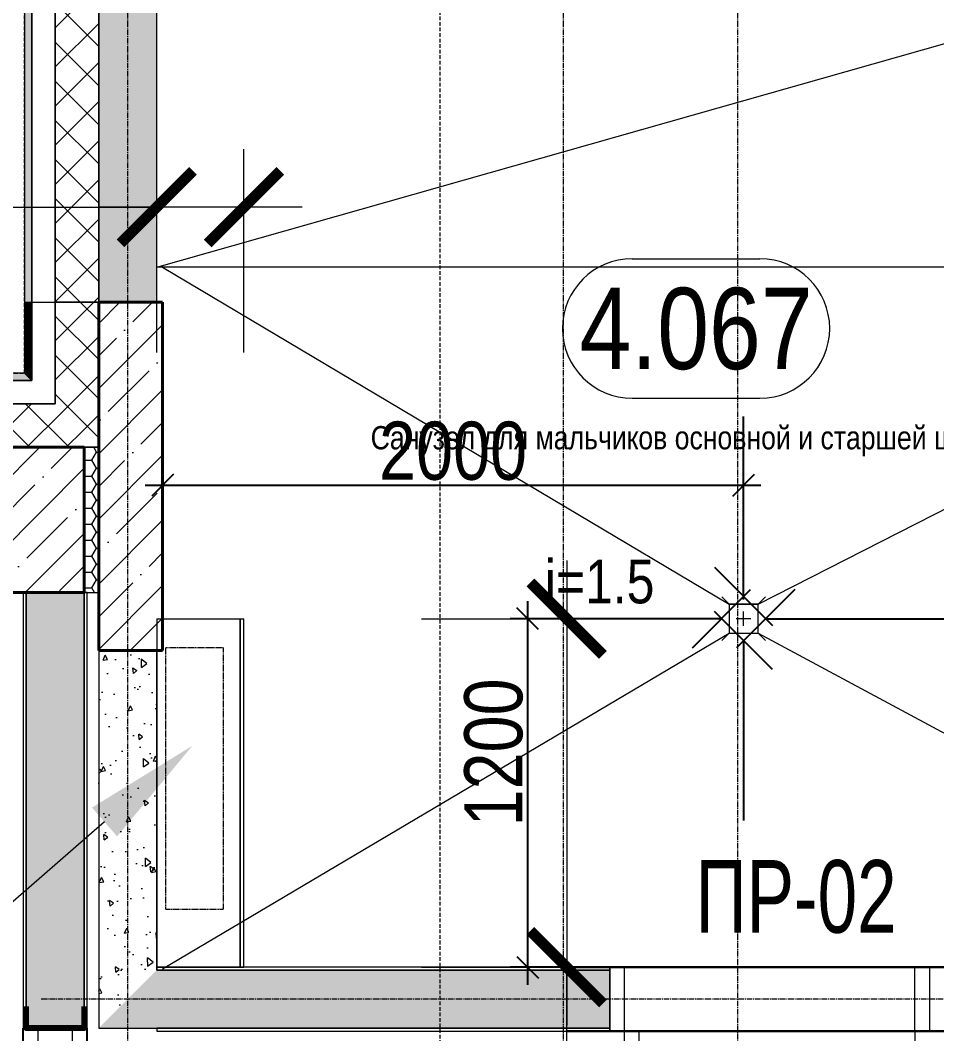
# Model space of a CAD drawing. Header units: millimetres. Extents: x -231292 to 573618, y -153144 to 564035.
# Drawn here: x 144559 to 147714, y 377783 to 381272 of the extents above; entities that cross this region are included whole.
import ezdxf
from ezdxf import colors
from ezdxf.entities.mleader import LeaderData, LeaderLine
from ezdxf.enums import TextEntityAlignment as Align
from ezdxf.math import Vec2, Vec3

# ---------------------------------------------------------------- set-up
doc = ezdxf.new("R2010")
doc.units = ezdxf.units.MM
for name, pattern in [('CENTER2', [28.575, 19.05, -3.175, 3.175, -3.175]), ('DASHED', [19.05, 12.7, -6.35]), ('HIDDEN2', [4.7625, 3.175, -1.5875])]:
    doc.linetypes.add(name, pattern=pattern)
doc.layers.get('0').update_dxf_attribs({"color": 250})
doc.layers.get('Defpoints').update_dxf_attribs({"color": 250})
for name, color, linetype, lineweight in [('АР_Area', 250, 'Continuous', 5), ('АР_Витраж', 250, 'Continuous', 13), ('АР_Двери', 250, 'Continuous', 9), ('АР_Колонны', 250, 'Continuous', 35), ('АР_Отопительные приборы', 250, 'HIDDEN2', 0), ('АР_Размеры обшивки', 250, 'Continuous', 5), ('АР_Разрезы марка', 250, 'Continuous', 13), ('АР_Стены ЖБ', 250, 'Continuous', 35), ('АР_Стены ПЕНОблок', 250, 'Continuous', 20), ('АР_Стены_дефшов', 250, 'Continuous', 0), ('АР_Тонкая', 250, 'Continuous', 5), ('АР_Утеплитель', 250, 'Continuous', 0), ('АР_Штриховка', 250, 'Continuous', 0), ('Зашивка радиаторов тип 9 (до потолка_ облиц плитка)', 250, 'Continuous', 0), ('КМ_Фахверки', 250, 'Continuous', 80), ('Размеры зашивки ГКЛ', 250, 'Continuous', 0), ('РД_Воронки с кровли', 250, 'Continuous', 18), ('РД_Оси_100', 250, 'Continuous', 0), ('РД_проем_инж перемыч_фахверк', 250, 'Continuous', 18), ('РД_Разуклонка к трапам', 124, 'Continuous', 0)]:
    doc.layers.add(name, color=color, linetype=linetype, lineweight=lineweight)
for name, color, linetype, lineweight, plot in [('АР_Делит', 250, 'Continuous', 0, False), ('РД_Проем', 250, 'Continuous', 0, False), ('РД_проем_инж перемыч_подсчет', 250, 'Continuous', 30, False)]:
    doc.layers.add(name, color=color, linetype=linetype, lineweight=lineweight, plot=plot)
doc.layers.add('РД_Витраж_вн', color=250, linetype='Continuous')
doc.layers.add('РД_Перемычка инж проемов', color=250, linetype='Continuous')
doc.styles.add('Arial0', font='arial.ttf')
doc.styles.add('style1', font='ARIALN.TTF')
doc.styles.add('ккк', font='isocpeur.ttf', dxfattribs={"width": 0.85, "oblique": 15})
doc.dimstyles.new('Dim200_ареал', dxfattribs={"dimscale": 100, "dimtxt": 5, "dimasz": 2.5, "dimexe": 2, "dimexo": 2, "dimgap": 1, "dimtad": 1, "dimzin": 12, "dimdsep": 46, "dimtxsty": 'style1', "dimblk": 'ARCHTICK', "dimcen": 3, "dimdle": 2, "dimclrd": 256, "dimclre": 256, "dimaunit": 1, "dimadec": 0, "dimazin": 3, "dimtfac": 1, "dimtmove": 1, "dimatfit": 3, "dimldrblk": 'OPEN30', "dimfxl": 5, "dimfxlon": 1, "dimtolj": 1, "dimtzin": 0, "dimlwd": 9, "dimlwe": 9, "dimarcsym": 0})
doc.dimstyles.new('scale_100', dxfattribs={"dimtxt": 200, "dimasz": 125, "dimexe": 60, "dimexo": 100, "dimgap": 30, "dimtad": 1, "dimdec": 0, "dimdsep": 46, "dimtxsty": 'style1', "dimblk": 'OBLIQUE', "dimcen": 150, "dimdle": 60, "dimclrd": 256, "dimclre": 256, "dimclrt": 256, "dimadec": 0, "dimazin": 0, "dimtfac": 1, "dimtdec": 0, "dimtmove": 1, "dimatfit": 3, "dimldrblk": 'OBLIQUE', "dimfxl": 1, "dimtolj": 1, "dimtzin": 0, "dimarcsym": 0})
doc.dimstyles.new('scale_50', dxfattribs={"dimtxt": 150, "dimasz": 75, "dimexe": 60, "dimexo": 100, "dimgap": 15, "dimtad": 1, "dimdec": 0, "dimdsep": 46, "dimtxsty": 'style1', "dimblk": 'OBLIQUE', "dimblk1": 'ARCHTICK', "dimblk2": 'OBLIQUE', "dimcen": 75, "dimdle": 60, "dimclrd": 256, "dimclre": 256, "dimclrt": 256, "dimadec": 0, "dimazin": 0, "dimtfac": 1, "dimtdec": 0, "dimtmove": 1, "dimatfit": 3, "dimldrblk": 'OBLIQUE', "dimfxl": 1, "dimtolj": 1, "dimtzin": 0, "dimarcsym": 0})
pattern_1 = [(45, (50428.77, 366201.75), (-112.2532, 112.2532), []), (45, (50541.02, 366201.75), (-112.2532, 112.2532), [198.4375, -39.6875, 0, -39.6875])]

# ---------------------------------------------------------------- blocks, each defined once
blk = doc.blocks.new('Ф_пеноблок 200')
at = {"layer": 'КМ_Фахверки'}
blk.add_lwpolyline([(0, -75), (0, 0), (200, 0), (200, -75)], dxfattribs=at)
blk = doc.blocks.new('СОШ_2200_АР_ОСИ_М100_28.05.24')
at = {"layer": 'АР_Делит', "color": 5, "linetype": 'DASHED'}
blk.add_lwpolyline([(114955, 135155), (114955, -355), (93595.036, -355), (93595.036, 13855), (94145, 13855), (94145, 68320), (66055, 68320), (66055, 13857.73), (83455, 13857.73), (83455, -355), (45245, -355), (45245, 13145), (44695, 13145), (44695, 26755), (45245, 26755), (45245, 68320), (20455, 68320), (20455, 26755), (27955, 26755), (27955, 13145), (-355, 13145), (-355, 100855), (37145, 100855), (37145, 129155)], dxfattribs=at)
at = {"layer": 'РД_Оси_100', "linetype": 'CENTER2'}
for p, q in [((94500, -6155), (94500, 139938.679)), ((96000, -6155), (96000, 139938.679)), ((119910, 11700), (94200, 11700))]:
    blk.add_line(p, q, dxfattribs=at)
blk.add_lwpolyline([(96600, -6155), (96600, 139938.679)], dxfattribs=at)
blk = doc.blocks.new('_Oblique')
at = {"color": 0, "linetype": 'ByBlock', "lineweight": -2}
blk.add_line((-0.5, -0.5), (0.5, 0.5), dxfattribs=at)
blk = doc.blocks.new('A$Cd7e03b91')
at = {"layer": 'РД_Разуклонка к трапам', "lineweight": 0}
for p, q in [((-100, 100), (-150, 150)), ((100, 100), (150, 150)), ((-50, 0), (50, 0)), ((0, -50), (0, 50)), ((-100, -100), (-150, -150)), ((100, -100), (150, -150))]:
    blk.add_line(p, q, dxfattribs=at)
blk.add_lwpolyline([(-100, 100), (100, 100), (100, -100), (-100, -100), (-100, 100)], dxfattribs=at)
blk.add_lwpolyline([(-100, 100), (100, 100), (100, -100), (-100, -100), (-100, 100)], dxfattribs=at)
blk = doc.blocks.new('*D1069')
at = {"layer": 'Defpoints', "color": 0, "ltscale": 2, "transparency": 16777216}
for p in [(147048.8, 379671.6), (145048.8, 379313.4), (147048.8, 379178.2)]:
    blk.add_point(p, dxfattribs=at)
at = {"layer": 'РД_Разуклонка к трапам', "lineweight": -2, "ltscale": 2, "transparency": 16777216}
for p, q in [((145048.8, 379413.4), (145048.8, 379731.6)), ((147048.8, 379278.2), (147048.8, 379731.6)), ((144988.8, 379671.6), (147108.8, 379671.6))]:
    blk.add_line(p, q, dxfattribs=at)
at = {"layer": 'РД_Разуклонка к трапам', "lineweight": -2, "ltscale": 2, "transparency": 16777216, "xscale": 75, "yscale": 75, "zscale": 75, "rotation": 180}
blk.add_blockref('_Oblique', (145048.8, 379671.6), dxfattribs=at)
at = {"layer": 'РД_Разуклонка к трапам', "lineweight": -2, "ltscale": 2, "transparency": 16777216, "xscale": 75, "yscale": 75, "zscale": 75}
blk.add_blockref('_Oblique', (147048.8, 379671.6), dxfattribs=at)
at = {"layer": 'РД_Разуклонка к трапам', "ltscale": 2, "transparency": 16777216, "insert": (146048.8, 379788.7), "char_height": 200, "attachment_point": 5, "style": 'style1'}
blk.add_mtext('\\A1;2000', dxfattribs=at)
blk = doc.blocks.new('_ArchTick')
at = {"color": 0, "linetype": 'ByBlock', "const_width": 0.15}
blk.add_lwpolyline([(-0.5, -0.5), (0.5, 0.5)], dxfattribs=at)
blk = doc.blocks.new('*D1070')
at = {"layer": 'Defpoints', "color": 0, "ltscale": 2, "transparency": 16777216}
for p in [(146305.8, 379211.8), (147048.8, 379211.8), (146588.8, 378011.8)]:
    blk.add_point(p, dxfattribs=at)
at = {"layer": 'РД_Разуклонка к трапам', "lineweight": -2, "ltscale": 2, "transparency": 16777216}
for p, q in [((146305.8, 377951.8), (146305.8, 379271.8)), ((146948.8, 379211.8), (146245.8, 379211.8)), ((146488.8, 378011.8), (146245.8, 378011.8))]:
    blk.add_line(p, q, dxfattribs=at)
at = {"layer": 'РД_Разуклонка к трапам', "lineweight": -2, "ltscale": 2, "transparency": 16777216, "xscale": 75, "yscale": 75, "zscale": 75}
for p, rotation in [((146305.8, 379211.8), 90), ((146305.8, 378011.8), 270)]:
    blk.add_blockref('_Oblique', p, dxfattribs=dict(at, rotation=rotation))
at = {"layer": 'РД_Разуклонка к трапам', "ltscale": 2, "transparency": 16777216, "insert": (146188.7, 378751.3), "char_height": 200, "attachment_point": 5, "rotation": 90, "style": 'style1'}
blk.add_mtext('\\A1;1200', dxfattribs=at)
blk = doc.blocks.new('Bottom_R_900')
at = {"layer": 'АР_Отопительные приборы'}
blk.add_lwpolyline([(-450, -100), (450, -100), (450, 100), (-450, 100)], close=True, dxfattribs=at)
blk = doc.blocks.new('*D927')
at = {"layer": 'Defpoints', "color": 0, "transparency": 16777216}
for p in [(145028.8, 380628.7), (145028.8, 379211.8), (145328.8, 379211.8)]:
    blk.add_point(p, dxfattribs=at)
at = {"layer": 'АР_Размеры обшивки', "lineweight": 9, "transparency": 16777216}
for p, q in [((145028.8, 380128.7), (145028.8, 380828.7)), ((145328.8, 380128.7), (145328.8, 380828.7)), ((142956.7, 380628.7), (145028.8, 380628.7)), ((145528.8, 380628.7), (144828.8, 380628.7))]:
    blk.add_line(p, q, dxfattribs=at)
at = {"layer": 'АР_Размеры обшивки', "lineweight": 9, "transparency": 16777216, "xscale": 250, "yscale": 250, "zscale": 250, "rotation": 180}
blk.add_blockref('_ArchTick', (145028.8, 380628.7), dxfattribs=at)
at = {"layer": 'АР_Размеры обшивки', "lineweight": 9, "transparency": 16777216, "xscale": 250, "yscale": 250, "zscale": 250}
blk.add_blockref('_ArchTick', (145328.8, 380628.7), dxfattribs=at)
at = {"layer": 'АР_Размеры обшивки', "color": 0, "transparency": 16777216, "insert": (143508.8, 380984), "char_height": 500, "attachment_point": 5, "style": 'style1'}
blk.add_mtext('\\A1;300', dxfattribs=at)
blk = doc.blocks.new('_Open30')
at = {"color": 0, "linetype": 'ByBlock', "lineweight": -2}
for p, q in [((-1, 0.268), (0, 0)), ((0, 0), (-1, -0.268)), ((0, 0), (-1, 0))]:
    blk.add_line(p, q, dxfattribs=at)
blk = doc.blocks.new('*D928')
at = {"layer": 'Defpoints', "color": 0, "transparency": 16777216}
for p in [(145328.8, 379211.8), (145328.8, 378011.8), (146439.8, 378011.8)]:
    blk.add_point(p, dxfattribs=at)
at = {"layer": 'АР_Размеры обшивки', "lineweight": 9, "transparency": 16777216}
for p, q in [((146439.8, 379411.8), (146439.8, 377811.8)), ((145939.8, 379211.8), (146639.8, 379211.8)), ((145939.8, 378011.8), (146639.8, 378011.8)), ((146439.8, 375448.4), (146439.8, 378011.8))]:
    blk.add_line(p, q, dxfattribs=at)
at = {"layer": 'АР_Размеры обшивки', "lineweight": 9, "transparency": 16777216, "xscale": 250, "yscale": 250, "zscale": 250}
for p, rotation in [((146439.8, 379211.8), 90), ((146439.8, 378011.8), 270)]:
    blk.add_blockref('_ArchTick', p, dxfattribs=dict(at, rotation=rotation))
at = {"layer": 'АР_Размеры обшивки', "color": 0, "transparency": 16777216, "insert": (146084.5, 376140.7), "char_height": 500, "attachment_point": 5, "rotation": 90, "style": 'style1'}
blk.add_mtext('\\A1;1200', dxfattribs=at)
blk = doc.blocks.new('MOK-МаркаПом_овал_ареал')
for p, q in [((-2.75, 3), (2.75, 3)), ((-2.75, -3), (2.75, -3))]:
    blk.add_line(p, q)
for centre, radius, start, end in [((-2.75, 0), 3, 90, 270), ((2.75, 0), 3, 270, 90), ((-3.75, 0), 3.5, 0, 0.001)]:
    blk.add_arc(centre, radius, start, end)
at = {"color": 0, "style": 'style1'}
blk.add_attdef('АР-ПОМЕЩЕНИЕ:НОМЕР', text='', height=3.5, dxfattribs=at).set_placement((0, 0), align=Align.MIDDLE)
at = {"layer": 'Defpoints', "color": 2, "style": 'style1'}
blk.add_attdef('АР-ПОМЕЩЕНИЕ:НАИМЕНОВАНИЕ', text='', height=1, dxfattribs=at).set_placement((-0.094, -4.814), align=Align.MIDDLE)
blk = doc.blocks.new('MOK-МаркаПеремычки')
at = {"color": 0, "style": 'ккк', "oblique": 15, "width": 0.85}
blk.add_attdef('АР-ПРОЕМ:ПЕРЕМЫЧКА', text='', height=2.5, dxfattribs=at).set_placement((0, 0), align=Align.MIDDLE)

msp = doc.modelspace()

# ---------------------------------------------------------------- hatches: boundary and pattern name
at = {"layer": 'АР_Штриховка', "linetype": 'Continuous', "lineweight": 0}
h = msp.add_hatch(dxfattribs=at)
h.set_pattern_fill('_U', color=256, style=0, pattern_type=0)
h.set_pattern_definition([(360, (50428.7677, 366201.7525), (1e-16, 1), [])])
h.paths.add_polyline_path([(144573.768, 380301.753), (144598.768, 380301.753), (144598.768, 387601.753), (144573.768, 387601.753)], flags=0)
h.paths.add_polyline_path([(144573.768, 390001.753), (144598.768, 390001.753), (144598.768, 391201.752), (144573.768, 391201.752)], flags=0)
h.paths.add_polyline_path([(144573.768, 394501.752), (144598.768, 394501.752), (144598.768, 395401.752), (144573.768, 395401.752)], flags=0)
h.paths.add_polyline_path([(144573.768, 396601.752), (144598.768, 396601.752), (144598.768, 397501.752), (144573.768, 397501.752)], flags=0)
h.paths.add_polyline_path([(144573.768, 398701.752), (144598.768, 398701.752), (144598.768, 399601.752), (144573.768, 399601.752)], flags=0)
h.paths.add_polyline_path([(144573.768, 402901.752), (144598.768, 402901.752), (144598.768, 403801.752), (144573.768, 403801.752)], flags=0)
h.paths.add_polyline_path([(144573.768, 407101.752), (144598.768, 407101.752), (144598.768, 408001.752), (144573.768, 408001.752)], flags=0)
h.paths.add_polyline_path([(144573.768, 409201.752), (144598.768, 409201.752), (144598.768, 410101.752), (144573.768, 410101.752)], flags=0)
h.paths.add_polyline_path([(144573.768, 411301.752), (144598.768, 411301.752), (144598.768, 412201.752), (144573.768, 412201.752)], flags=0)
h.paths.add_polyline_path([(144573.768, 413401.752), (144598.768, 413401.752), (144598.768, 414901.753), (144573.768, 414901.753)], flags=0)
h.paths.add_polyline_path([(144573.768, 416101.753), (144598.768, 416101.753), (144598.768, 417001.753), (144573.768, 417001.753)], flags=0)
h.paths.add_polyline_path([(144573.768, 420301.753), (144598.768, 420301.753), (144598.768, 421501.752), (144573.768, 421501.752)], flags=0)
h.paths.add_polyline_path([(144573.768, 422701.752), (144598.768, 422701.752), (144598.768, 423601.752), (144573.768, 423601.752)], flags=0)
h.paths.add_polyline_path([(144573.768, 424801.752), (144598.768, 424801.752), (144598.768, 425701.752), (144573.768, 425701.752)], flags=0)
h.paths.add_polyline_path([(144573.768, 429001.752), (144598.768, 429001.752), (144598.768, 430001.753), (144573.768, 430001.753)], flags=0)
h = msp.add_hatch(dxfattribs=at)
h.set_pattern_fill('ANSI37', color=256, scale=30, style=0)
h.set_pattern_definition([(45, (50428.77, 366201.75), (-67.35192, 67.35192), []), (135, (50428.77, 366201.75), (-67.35192, -67.35192), [])])
h.paths.add_polyline_path([(144678.768, 380301.753), (144828.768, 380301.753), (144828.768, 387601.753), (144678.768, 387601.753)], flags=0)
h.paths.add_polyline_path([(144678.768, 390001.753), (144828.768, 390001.753), (144828.768, 391201.752), (144678.768, 391201.752)], flags=0)
h.paths.add_polyline_path([(144678.768, 394501.752), (144828.768, 394501.752), (144828.768, 395401.752), (144678.768, 395401.752)], flags=0)
h.paths.add_polyline_path([(144678.768, 396601.752), (144828.768, 396601.752), (144828.768, 397501.752), (144678.768, 397501.752)], flags=0)
h.paths.add_polyline_path([(144678.768, 398701.752), (144828.768, 398701.752), (144828.768, 399601.752), (144678.768, 399601.752)], flags=0)
h.paths.add_polyline_path([(144678.768, 402901.752), (144828.768, 402901.752), (144828.768, 403801.752), (144678.768, 403801.752)], flags=0)
h.paths.add_polyline_path([(144678.768, 407101.752), (144828.768, 407101.752), (144828.768, 408001.752), (144678.768, 408001.752)], flags=0)
h.paths.add_polyline_path([(144678.768, 409201.752), (144828.768, 409201.752), (144828.768, 410101.752), (144678.768, 410101.752)], flags=0)
h.paths.add_polyline_path([(144678.768, 411301.752), (144828.768, 411301.752), (144828.768, 412201.752), (144678.768, 412201.752)], flags=0)
h.paths.add_polyline_path([(144678.768, 413401.752), (144828.768, 413401.752), (144828.768, 414901.753), (144678.768, 414901.753)], flags=0)
h.paths.add_polyline_path([(144678.768, 416101.753), (144828.768, 416101.753), (144828.768, 417001.753), (144678.768, 417001.753)], flags=0)
h.paths.add_polyline_path([(144678.768, 420301.753), (144828.768, 420301.753), (144828.768, 421501.752), (144678.768, 421501.752)], flags=0)
h.paths.add_polyline_path([(144678.768, 422701.752), (144828.768, 422701.752), (144828.768, 423601.752), (144678.768, 423601.752)], flags=0)
h.paths.add_polyline_path([(144678.768, 424801.752), (144828.768, 424801.752), (144828.768, 425701.752), (144678.768, 425701.752)], flags=0)
h.paths.add_polyline_path([(144678.768, 429001.752), (144828.768, 429001.752), (144828.768, 430001.753), (144678.768, 430001.753)], flags=0)
h = msp.add_hatch(dxfattribs=at)
h.set_pattern_fill('AR-CONC', color=256, style=0)
h.set_pattern_definition([(50, (50428.77, 366201.75), (182.18467, -15.93909), [19.05, -209.55]), (355, (50428.77, 366201.75), (-35.24342, 191.05685), [15.24, -167.64058]), (100.45144, (50443.95, 366200.42), (146.94125, 175.11775), [16.19, -178.09024]), (46.1842, (50428.77, 366252.55), (271.07904, -42.04233), [28.575, -314.325]), (96.63556, (50451.36, 366249.05), (237.40413, 247.4261), [24.285, -267.1356]), (351.18415, (50428.77, 366252.55), (237.4041, 247.4261), [22.86, -251.4597]), (21, (50454.17, 366239.85), (151.6144, -102.2652), [19.05, -209.55]), (326, (50454.17, 366239.85), (61.80203, 184.18797), [15.24, -167.64]), (71.45144, (50466.8, 366231.33), (213.41642, 81.92277), [16.19, -178.08994]), (37.5, (50428.77, 366201.75), (3.088603, 84.55504), [0, -165.608, 0, -170.18, 0, -168.275]), (7.5, (50428.77, 366201.75), (66.81966, 100.180575), [0, -97.028, 0, -161.798, 0, -64.135]), (327.5, (50372.126, 366201.75), (135.590595, -5.728744), [0, -63.5, 0, -198.12, 0, -262.89]), (317.5, (50346.73, 366201.75), (148.12918, 25.42649), [0, -82.55, 0, -131.572, 0, -186.69])])
h.paths.add_polyline_path([(144828.768, 380301.753), (145028.768, 380301.753), (145028.768, 387601.753), (144828.768, 387601.753)], flags=0)
h.paths.add_polyline_path([(144828.768, 390001.753), (145028.768, 390001.753), (145028.768, 391201.752), (144828.768, 391201.752)], flags=0)
h.paths.add_polyline_path([(144828.768, 394501.752), (145028.768, 394501.752), (145028.768, 395401.752), (144828.768, 395401.752)], flags=0)
h.paths.add_polyline_path([(144828.768, 396601.752), (145028.768, 396601.752), (145028.768, 397501.752), (144828.768, 397501.752)], flags=0)
h.paths.add_polyline_path([(144828.768, 398701.752), (145028.768, 398701.752), (145028.768, 399601.752), (144828.768, 399601.752)], flags=0)
h.paths.add_polyline_path([(144828.768, 402901.752), (145028.768, 402901.752), (145028.768, 403801.752), (144828.768, 403801.752)], flags=0)
h.paths.add_polyline_path([(144828.768, 407101.752), (145028.768, 407101.752), (145028.768, 408001.752), (144828.768, 408001.752)], flags=0)
h.paths.add_polyline_path([(144828.768, 409201.752), (145028.768, 409201.752), (145028.768, 410101.752), (144828.768, 410101.752)], flags=0)
h.paths.add_polyline_path([(144828.768, 411301.752), (145028.768, 411301.752), (145028.768, 412201.752), (144828.768, 412201.752)], flags=0)
h.paths.add_polyline_path([(144828.768, 413401.752), (145028.768, 413401.752), (145028.768, 414901.753), (144828.768, 414901.753)], flags=0)
h.paths.add_polyline_path([(144828.768, 416101.753), (145028.768, 416101.753), (145028.768, 417001.753), (144828.768, 417001.753)], flags=0)
h.paths.add_polyline_path([(144828.768, 420301.753), (145028.768, 420301.753), (145028.768, 421501.752), (144828.768, 421501.752)], flags=0)
h.paths.add_polyline_path([(144828.768, 422701.752), (145028.768, 422701.752), (145028.768, 423601.752), (144828.768, 423601.752)], flags=0)
h.paths.add_polyline_path([(144828.768, 424801.752), (145028.768, 424801.752), (145028.768, 425701.752), (144828.768, 425701.752)], flags=0)
h.paths.add_polyline_path([(144828.768, 429001.752), (145028.768, 429001.752), (145028.768, 430001.753), (144828.768, 430001.753)], flags=0)
h = msp.add_hatch(dxfattribs=at)
h.set_pattern_fill('_U', color=256, style=0, pattern_type=0)
h.set_pattern_definition([(360, (50428.7677, 366201.7525), (-6e-17, 1), [])])
h.paths.add_polyline_path([(144573.768, 380056.753), (144598.768, 380031.753), (144598.768, 380301.753), (144573.768, 380301.753)], flags=0)
h = msp.add_hatch(dxfattribs=at)
h.set_pattern_fill('ANSI37', color=256, scale=30, style=0)
h.set_pattern_definition([(45, (50428.77, 366201.75), (-67.35192, 67.35192), []), (135, (50428.77, 366201.75), (-67.35192, -67.35192), [])])
h.paths.add_polyline_path([(144678.768, 379951.753), (144828.768, 379801.753), (144828.768, 380301.753), (144678.768, 380301.753)], flags=0)
at = {"layer": 'АР_Штриховка', "linetype": 'Continuous', "lineweight": 5}
h = msp.add_hatch(dxfattribs=at)
h.set_pattern_fill('ANSI35', color=256, scale=25, style=0)
h.set_pattern_definition(pattern_1)
h.paths.add_polyline_path([(145048.768, 380301.753), (144828.768, 380301.753), (144828.768, 379101.753), (145048.768, 379101.753)], flags=0)
at = {"layer": 'АР_Штриховка', "linetype": 'Continuous', "lineweight": 0}
h = msp.add_hatch(dxfattribs=at)
h.set_pattern_fill('_U', color=256, angle=-360, style=0, pattern_type=0)
h.set_pattern_definition([(0, (50428.7677, 366201.7525), (-2e-16, 1), [])])
h.paths.add_polyline_path([(133128.768, 380056.753), (133128.768, 380031.753), (133628.768, 380031.753), (133628.768, 380056.753)], flags=0)
h.paths.add_polyline_path([(136928.768, 380056.753), (136928.768, 380031.753), (137828.77, 380031.753), (137828.77, 380056.753)], flags=0)
h.paths.add_polyline_path([(139028.77, 380056.753), (139028.77, 380031.753), (139928.768, 380031.753), (139928.768, 380056.753)], flags=0)
h.paths.add_polyline_path([(141128.768, 380056.753), (141128.768, 380031.753), (142028.768, 380031.753), (142028.768, 380056.753)], flags=0)
h.paths.add_polyline_path([(143228.768, 380056.753), (143228.768, 380031.753), (144598.768, 380031.753), (144573.768, 380056.753)], flags=0)
h = msp.add_hatch(dxfattribs=at)
h.set_pattern_fill('ANSI37', color=256, scale=30, angle=-360, style=0)
h.set_pattern_definition([(45, (50428.77, 366201.75), (-67.35192, 67.35192), []), (135, (50428.77, 366201.75), (-67.35192, -67.35192), [])])
h.paths.add_polyline_path([(133128.768, 379951.753), (133128.768, 379801.753), (133628.768, 379801.753), (133628.768, 379951.753)], flags=0)
h.paths.add_polyline_path([(136928.768, 379951.753), (136928.768, 379801.753), (137828.77, 379801.753), (137828.77, 379951.753)], flags=0)
h.paths.add_polyline_path([(139028.77, 379951.753), (139028.77, 379801.753), (139928.768, 379801.753), (139928.768, 379951.753)], flags=0)
h.paths.add_polyline_path([(141128.768, 379951.753), (141128.768, 379801.753), (142028.768, 379801.753), (142028.768, 379951.753)], flags=0)
h.paths.add_polyline_path([(143228.768, 379951.753), (143228.768, 379801.753), (144828.768, 379801.753), (144678.768, 379951.753)], flags=0)
at = {"layer": 'АР_Штриховка', "linetype": 'Continuous', "lineweight": 5}
h = msp.add_hatch(dxfattribs=at)
h.set_pattern_fill('ANSI35', color=256, scale=25, angle=-360, style=0)
h.set_pattern_definition(pattern_1)
h.paths.add_polyline_path([(144278.768, 379801.753), (144278.768, 379301.753), (144778.768, 379301.753), (144778.768, 379801.753)], flags=0)
at = {"layer": 'АР_Штриховка', "linetype": 'Continuous', "lineweight": 0}
h = msp.add_hatch(dxfattribs=at)
h.set_pattern_fill('HONEY', color=256, scale=10, angle=-360, style=0)
h.set_pattern_definition([(360, (50428.768, 366201.753), (47.625, 27.4963065), [31.75, -63.5]), (120, (50428.768, 366201.753), (-47.625, 27.496307), [31.75, -63.5]), (60, (50428.768, 366201.753), (1e-07, 54.992613), [-63.5, 31.75])])
h.paths.add_polyline_path([(144828.768, 379801.753), (144778.768, 379801.753), (144778.768, 379301.753), (144828.768, 379301.753)], flags=0)
h = msp.add_hatch(dxfattribs=at)
h.set_pattern_fill('AR-CONC', color=256, angle=45, style=0)
h.set_pattern_definition([(95, (50428.77, 366201.75), (140.09465, 117.55338), [19.05, -209.55]), (40, (50428.77, 366201.75), (-160.01845, 110.17673), [15.24, -167.6406]), (145.45144, (50440.44, 366211.55), (-19.9238, 227.7301), [16.19, -178.09024]), (91.1842, (50392.85, 366237.67), (221.41024, 161.9534), [28.575, -314.325]), (141.63556, (50411.3, 366251.17), (-7.0866, 342.8268), [24.285, -267.1356]), (36.18415, (50392.85, 366237.67), (-7.0866, 342.8268), [22.86, -251.4597]), (66, (50419.79, 366246.65), (179.51998, 34.89515), [19.05, -209.55]), (11, (50419.79, 366246.65), (-86.53993, 173.9412), [15.24, -167.64]), (116.45145, (50434.75, 366249.56), (92.98005, 208.83634), [16.19, -178.08994]), (82.5, (50428.77, 366201.75), (-57.60547, 61.973414), [0, -165.608, 0, -170.18, 0, -168.275]), (52.5, (50428.77, 366201.75), (-23.58973, 118.087), [0, -97.028, 0, -161.798, 0, -64.135]), (12.5, (50388.716, 366161.7), (99.927863, 91.826196), [0, -63.5, 0, -198.12, 0, -262.89]), (2.5, (50370.76, 366143.74), (86.7639, 122.7224), [0, -82.55, 0, -131.572, 0, -186.69])])
h.paths.add_polyline_path([(144578.768, 374549.752), (144778.768, 374549.752), (144778.768, 374551.753), (144578.768, 374551.753)], flags=0)
h.paths.add_polyline_path([(144578.768, 377801.753), (144778.768, 377801.753), (144778.768, 379301.753), (144578.768, 379301.753)], flags=0)
h = msp.add_hatch(dxfattribs=at)
h.set_pattern_fill('AR-CONC', color=256, angle=45, style=0)
h.set_pattern_definition([(95, (50428.77, 366201.75), (140.09465, 117.55338), [19.05, -209.55]), (40, (50428.77, 366201.75), (-160.01845, 110.17673), [15.24, -167.6406]), (145.45144, (50440.44, 366211.55), (-19.9238, 227.7301), [16.19, -178.09024]), (91.1842, (50392.85, 366237.67), (221.41024, 161.9534), [28.575, -314.325]), (141.63556, (50411.3, 366251.17), (-7.0866, 342.8268), [24.285, -267.1356]), (36.18415, (50392.85, 366237.67), (-7.0866, 342.8268), [22.86, -251.4597]), (66, (50419.79, 366246.65), (179.51998, 34.89515), [19.05, -209.55]), (11, (50419.79, 366246.65), (-86.53993, 173.9412), [15.24, -167.64]), (116.45145, (50434.75, 366249.56), (92.98005, 208.83634), [16.19, -178.08994]), (82.5, (50428.77, 366201.75), (-57.60547, 61.973414), [0, -165.608, 0, -170.18, 0, -168.275]), (52.5, (50428.77, 366201.75), (-23.58973, 118.087), [0, -97.028, 0, -161.798, 0, -64.135]), (12.5, (50388.716, 366161.7), (99.927863, 91.826196), [0, -63.5, 0, -198.12, 0, -262.89]), (2.5, (50370.76, 366143.74), (86.7639, 122.7224), [0, -82.55, 0, -131.572, 0, -186.69])])
h.paths.add_polyline_path([(144828.768, 377801.753), (145028.768, 378001.753), (145028.768, 379101.753), (144828.768, 379101.753)], flags=0)
h = msp.add_hatch(dxfattribs=at)
h.set_pattern_fill('AR-CONC', color=256, angle=-315, style=0)
h.set_pattern_definition([(95, (50428.77, 366201.75), (140.09465, 117.55338), [19.05, -209.55]), (40, (50428.77, 366201.75), (-160.01845, 110.17673), [15.24, -167.6406]), (145.45144, (50440.44, 366211.55), (-19.9238, 227.7301), [16.19, -178.09024]), (91.1842, (50392.85, 366237.67), (221.41024, 161.9534), [28.575, -314.325]), (141.63556, (50411.3, 366251.17), (-7.0866, 342.82676), [24.285, -267.1356]), (36.18415, (50392.85, 366237.67), (-7.0866, 342.8268), [22.86, -251.4597]), (66, (50419.79, 366246.65), (179.51998, 34.89515), [19.05, -209.55]), (11, (50419.79, 366246.65), (-86.53993, 173.9412), [15.24, -167.64]), (116.45145, (50434.75, 366249.56), (92.98005, 208.83634), [16.19, -178.08994]), (82.5, (50428.77, 366201.75), (-57.60547, 61.973414), [0, -165.608, 0, -170.18, 0, -168.275]), (52.5, (50428.77, 366201.75), (-23.58973, 118.087), [0, -97.028, 0, -161.798, 0, -64.135]), (12.5, (50388.716, 366161.7), (99.927863, 91.826196), [0, -63.5, 0, -198.12, 0, -262.89]), (2.5, (50370.76, 366143.74), (86.7639, 122.72239), [0, -82.55, 0, -131.572, 0, -186.69])])
h.paths.add_polyline_path([(151938.768, 377801.753), (151938.768, 378001.753), (151038.761, 378001.753), (151038.761, 377801.753)], flags=0)
h.paths.add_polyline_path([(150088.761, 377801.753), (150088.761, 378001.753), (147738.796, 378001.753), (147738.796, 377801.753)], flags=0)
h.paths.add_polyline_path([(146588.761, 377801.753), (146588.761, 378001.753), (145028.768, 378001.753), (144828.768, 377801.753)], flags=0)

# ---------------------------------------------------------------- linework, layer by layer
at = {"layer": 'АР_Витраж', "linetype": 'Continuous', "lineweight": 5}
for p, q in [((144568.768, 377801.753), (144568.768, 377176.753)), ((144788.768, 377801.753), (144788.768, 377176.753))]:
    msp.add_line(p, q, dxfattribs=at)
at = {"layer": 'АР_Витраж', "linetype": 'Continuous', "lineweight": 13}
msp.add_lwpolyline([(144738.768, 377751.753), (144738.768, 377801.753), (144618.768, 377801.753), (144618.768, 377751.753)], close=True, dxfattribs=at)
at = {"layer": 'АР_Двери', "linetype": 'Continuous', "lineweight": 9}
for points in [[(146638.761, 378011.753), (146588.761, 378011.753), (146588.761, 377791.753), (146638.761, 377791.753)], [(147638.761, 378011.753), (147688.761, 378011.753), (147688.761, 377791.753), (147638.761, 377791.753)], [(146638.761, 377791.753), (146688.761, 377791.753), (146688.761, 376791.753), (146638.761, 376791.753)]]:
    msp.add_lwpolyline(points, close=True, dxfattribs=at)
at = {"layer": 'АР_Двери', "linetype": 'Continuous', "lineweight": 9, "extrusion": (0, 0, -1)}
msp.add_arc((-146638.761, 377791.753), 1000, 179.999999, 269.999999, dxfattribs=at)
at = {"layer": 'АР_Колонны', "linetype": 'HIDDEN2', "lineweight": 25}
for p, q in [((144828.768, 380301.753), (145048.768, 380301.753)), ((144828.768, 379101.753), (144828.768, 380301.753)), ((145048.768, 380301.753), (145048.768, 379101.753)), ((144278.768, 379801.753), (144778.768, 379801.753)), ((144778.768, 379801.753), (144778.768, 379301.753)), ((144778.768, 379301.753), (144278.768, 379301.753)), ((145048.768, 379101.753), (144828.768, 379101.753))]:
    msp.add_line(p, q, dxfattribs=at)
at = {"layer": 'АР_Колонны', "linetype": 'Continuous', "lineweight": 35}
for p, q in [((144828.768, 380301.753), (144828.768, 379101.753)), ((145048.768, 380301.753), (144828.768, 380301.753)), ((145048.768, 379101.753), (145048.768, 380301.753)), ((144778.768, 379801.753), (144278.768, 379801.753)), ((144778.768, 379301.753), (144778.768, 379801.753)), ((144278.768, 379301.753), (144778.768, 379301.753)), ((144828.768, 379101.753), (145048.768, 379101.753))]:
    msp.add_line(p, q, dxfattribs=at)
at = {"layer": 'АР_Разрезы марка', "linetype": 'DASHED', "lineweight": 0}
msp.add_lwpolyline([(148015.848, 504454.532), (148015.848, 466838.319), (146002.876, 466838.319), (146002.876, 364232.068)], dxfattribs=at)
at = {"layer": 'АР_Стены ЖБ', "linetype": 'Continuous', "lineweight": 40}
for p, q in [((145048.768, 380301.753), (144828.768, 380301.753)), ((144828.768, 380301.753), (144828.768, 379101.753)), ((145048.768, 379101.753), (145048.768, 380301.753)), ((144778.768, 379801.753), (144278.768, 379801.753)), ((144778.768, 379301.753), (144778.768, 379801.753)), ((144278.768, 379301.753), (144778.768, 379301.753)), ((144828.768, 379101.753), (145048.768, 379101.753))]:
    msp.add_line(p, q, dxfattribs=at)
at = {"layer": 'АР_Стены ПЕНОблок', "linetype": 'Continuous', "lineweight": 20}
for p, q in [((144828.768, 387601.753), (144828.768, 380301.753)), ((145028.768, 380301.753), (145028.768, 387601.753)), ((144828.768, 380301.753), (145028.768, 380301.753)), ((144778.768, 379301.753), (144578.768, 379301.753)), ((144578.768, 379301.753), (144578.768, 377801.753)), ((144778.768, 377801.753), (144778.768, 379301.753)), ((145028.768, 379101.753), (144828.768, 379101.753)), ((144828.768, 379101.753), (144828.768, 377801.753)), ((145028.768, 378001.753), (145028.768, 379101.753)), ((146588.761, 378001.753), (145028.768, 378001.753)), ((146588.761, 377801.753), (146588.761, 378001.753)), ((144578.768, 377801.753), (144778.768, 377801.753)), ((144828.768, 377801.753), (146588.761, 377801.753))]:
    msp.add_line(p, q, dxfattribs=at)
at = {"layer": 'АР_Стены_дефшов', "linetype": 'Continuous', "lineweight": 0}
for p, q in [((144828.768, 379801.753), (144778.768, 379801.753)), ((144778.768, 379801.753), (144778.768, 379301.753)), ((144828.768, 379301.753), (144828.768, 379801.753)), ((144778.768, 379301.753), (144828.768, 379301.753))]:
    msp.add_line(p, q, dxfattribs=at)
at = {"layer": 'АР_Тонкая', "linetype": 'Continuous', "lineweight": 5}
for p, q in [((144573.768, 387601.753), (144573.768, 380301.753)), ((144598.768, 387601.753), (144598.768, 380301.753)), ((144598.768, 380301.753), (144598.768, 387601.753)), ((144678.768, 380301.753), (144678.768, 387601.753)), ((144573.768, 380301.753), (144678.768, 380301.753)), ((144573.768, 380301.753), (144678.768, 380301.753)), ((144573.768, 380301.753), (144573.768, 380056.753)), ((144598.768, 380301.753), (144598.768, 380031.753)), ((144598.768, 380031.753), (144598.768, 380301.753)), ((144678.768, 379951.753), (144678.768, 380301.753)), ((144573.768, 380056.753), (143228.768, 380056.753)), ((144598.768, 380031.753), (143228.768, 380031.753)), ((143228.768, 380031.753), (144598.768, 380031.753)), ((143228.768, 379951.753), (144678.768, 379951.753))]:
    msp.add_line(p, q, dxfattribs=at)
at = {"layer": 'АР_Тонкая', "linetype": 'Continuous', "lineweight": 0}
for p, q in [((144578.768, 379301.753), (144568.768, 379301.753)), ((144568.768, 379301.753), (144568.768, 377801.753)), ((144578.768, 377801.753), (144578.768, 379301.753)), ((144788.768, 379301.753), (144778.768, 379301.753)), ((144778.768, 379301.753), (144778.768, 377801.753)), ((144788.768, 377801.753), (144788.768, 379301.753)), ((146588.761, 378011.753), (145028.768, 378011.753)), ((145028.768, 378011.753), (145028.768, 378001.753)), ((145028.768, 378001.753), (146588.761, 378001.753)), ((146588.761, 378001.753), (146588.761, 378011.753)), ((144568.768, 377801.753), (144578.768, 377801.753)), ((144778.768, 377801.753), (144788.768, 377801.753)), ((146588.761, 377801.753), (145028.768, 377801.753)), ((145028.768, 377801.753), (145028.768, 377791.753)), ((145028.768, 377791.753), (146588.761, 377791.753)), ((146588.761, 377791.753), (146588.761, 377801.753))]:
    msp.add_line(p, q, dxfattribs=at)
at = {"layer": 'АР_Утеплитель', "linetype": 'Continuous', "lineweight": 0}
for p, q in [((144678.768, 387601.753), (144678.768, 380301.753)), ((144828.768, 380301.753), (144828.768, 387601.753)), ((144678.768, 380301.753), (144828.768, 380301.753)), ((144828.768, 380301.753), (144678.768, 380301.753)), ((144678.768, 380301.753), (144678.768, 379951.753)), ((144828.768, 379801.753), (144828.768, 380301.753)), ((144678.768, 379951.753), (143228.768, 379951.753)), ((143228.768, 379801.753), (144828.768, 379801.753))]:
    msp.add_line(p, q, dxfattribs=at)
at = {"layer": 'Зашивка радиаторов тип 9 (до потолка_ облиц плитка)', "linetype": 'Continuous', "lineweight": 0}
for p, q in [((145028.768, 379211.753), (145328.768, 379211.753)), ((145028.768, 379211.753), (145028.768, 378011.753)), ((145316.268, 378011.753), (145316.268, 379211.753)), ((145316.268, 379211.753), (145316.268, 378011.753)), ((145328.768, 378011.753), (145328.768, 379211.753)), ((145028.768, 378011.753), (145328.768, 378011.753))]:
    msp.add_line(p, q, dxfattribs=at)
at = {"layer": 'КМ_Фахверки', "lineweight": 5}
msp.add_lwpolyline([(144828.768, 434776.753), (116228.768, 434776.752), (116228.768, 379801.753), (144828.768, 379801.753), (144828.768, 434776.753)], dxfattribs=at)
at = {"layer": 'РД_Витраж_вн', "linetype": 'Continuous', "lineweight": -3}
for p, q in [((144568.768, 374551.753), (144568.768, 377801.753)), ((144788.768, 374551.753), (144788.768, 377801.753))]:
    msp.add_line(p, q, dxfattribs=at)
at = {"layer": 'РД_Проем', "linetype": 'Continuous', "lineweight": 0}
for p, q in [((147738.796, 378011.753), (146638.796, 378011.753)), ((144568.768, 374551.753), (144568.768, 377801.753)), ((144788.768, 374551.753), (144788.768, 377801.753)), ((147738.796, 377791.753), (146638.796, 377791.753))]:
    msp.add_line(p, q, dxfattribs=at)
at = {"layer": 'РД_проем_инж перемыч_подсчет', "linetype": 'Continuous', "lineweight": 30}
for p, q in [((147938.796, 378011.753), (146438.796, 378011.753)), ((147938.796, 377791.753), (146438.796, 377791.753))]:
    msp.add_line(p, q, dxfattribs=at)
at = {"layer": 'РД_проем_инж перемыч_фахверк', "linetype": 'Continuous', "lineweight": 18}
for p, q in [((144568.768, 377801.753), (144568.768, 374551.753)), ((144788.768, 377801.753), (144788.768, 374551.753))]:
    msp.add_line(p, q, dxfattribs=at)
at = {"layer": 'РД_Разуклонка к трапам', "ltscale": 2}
for points in [[(145028.768, 380421.752), (148283.768, 381346.88), (148383.768, 381346.88), (149218.768, 380421.753)], [(148138.768, 380421.752), (145028.768, 380421.752)], [(145048.768, 380421.752), (146998.768, 379261.753), (147098.768, 379261.753), (149218.768, 380341.753)], [(145048.768, 378006.753), (146998.768, 379161.753), (147098.768, 379161.753), (149238.767, 378011.752)]]:
    msp.add_lwpolyline(points, dxfattribs=at)

# ---------------------------------------------------------------- block references
at = {"layer": 'АР_Area', "linetype": 'Continuous', "lineweight": 5, "xscale": 80, "yscale": 80, "zscale": 80}
msp.add_blockref('MOK-МаркаПом_овал_ареал', (146885.32, 380211.031), dxfattribs=at).add_auto_attribs({'АР-ПОМЕЩЕНИЕ:НОМЕР': '4.067', 'АР-ПОМЕЩЕНИЕ:НАИМЕНОВАНИЕ': 'Санузел для мальчиков основной и старшей школы'})
at = {"layer": 'АР_Отопительные приборы', "rotation": 270}
msp.add_blockref('Bottom_R_900', (145158.768, 378661.753), dxfattribs=at)
at = {"layer": 'КМ_Фахверки', "rotation": 180}
msp.add_blockref('Ф_пеноблок 200', (144778.768, 377801.753), dxfattribs=at)
at = {"layer": 'РД_Оси_100'}
msp.add_blockref('СОШ_2200_АР_ОСИ_М100_28.05.24', (50428.768, 366201.753), dxfattribs=at)
at = {"layer": 'РД_Перемычка инж проемов', "linetype": 'Continuous', "lineweight": -3}
ref = msp.add_blockref('MOK-МаркаПеремычки', (147229.645, 378255.851, 200), dxfattribs=dict(at, xscale=100, yscale=100, zscale=100))
ref.add_attrib('АР-ПРОЕМ:ПЕРЕМЫЧКА', 'ПР-02', dxfattribs={"layer": '0', "color": 0, "height": 250, "style": 'Arial0', "width": 0.7}).set_placement((147229.645, 378255.851, 200), align=Align.MIDDLE)
at = {"layer": 'РД_Разуклонка к трапам', "ltscale": 2, "xscale": -0.5000000000000002, "yscale": 0.5000000000000002, "zscale": 0.5}
msp.add_blockref('A$Cd7e03b91', (147048.768, 379211.753), dxfattribs=at)

# ---------------------------------------------------------------- texts
at = {"layer": 'РД_Разуклонка к трапам', "ltscale": 2, "insert": (146553.243, 379414.7), "char_height": 150, "width": 2174.53625, "attachment_point": 2, "line_spacing_factor": 1.149209, "style": 'style1'}
msp.add_mtext('i=1.5', dxfattribs=at)

# ---------------------------------------------------------------- dimensions: what is measured, and where the dimension line sits
at = {"layer": 'АР_Размеры обшивки'}
dim = msp.add_linear_dim(base=(145028.768, 380628.7), p1=(145328.768, 379211.752), p2=(145028.768, 379211.752), dimstyle='Dim200_ареал', override={"dimdec": 0}, dxfattribs=at)
dim.commit()
dim.dimension.update_dxf_attribs({"geometry": '*D927', "text_midpoint": (143508.768, 381150.7), "dimtype": 160})
dim = msp.add_linear_dim(base=(146439.768, 378011.752), p1=(145328.768, 379211.752), p2=(145328.768, 378011.752), angle=90, dimstyle='Dim200_ареал', override={"dimdec": 0}, dxfattribs=at)
dim.commit()
dim.dimension.update_dxf_attribs({"geometry": '*D928', "text_midpoint": (146616.455, 376140.7), "dimtype": 160})
at = {"layer": 'РД_Разуклонка к трапам', "ltscale": 2}
dim = msp.add_linear_dim(base=(147048.768, 379671.595), p1=(145048.768, 379313.375), p2=(147048.768, 379178.209), dimstyle='scale_50', override={"dimtxt": 200}, dxfattribs=at)
dim.commit()
dim.dimension.update_dxf_attribs({"geometry": '*D1069', "text_midpoint": (146048.768, 379788.709)})
dim = msp.add_linear_dim(base=(146305.801, 379211.753), p1=(146588.761, 378011.753), p2=(147048.768, 379211.753), angle=90, dimstyle='scale_50', override={"dimtxt": 200}, dxfattribs=at)
dim.commit()
dim.dimension.update_dxf_attribs({"geometry": '*D1070', "text_midpoint": (146305.801, 378751.303), "dimtype": 160})

# ---------------------------------------------------------------- leaders
at = {"layer": 'Размеры зашивки ГКЛ'}
ml = msp.add_multileader_mtext('Standard', dxfattribs=at)
ml.set_content('\\pxsm1;Тип 9  ', color=(0, 0, 138), style='style1')
ml.set_leader_properties(color=256, linetype='ByLayer', lineweight=9)
ml.build(insert=Vec2(0, 0))
ml.multileader.update_dxf_attribs({"has_dogleg": 0, "text_left_attachment_type": 6, "text_right_attachment_type": 6, "text_bottom_attachment_type": 10, "dogleg_length": 25, "arrow_head_size": 400})
ctx = ml.context
ctx.base_point, ctx.char_height, ctx.arrow_head_size, ctx.landing_gap_size, ctx.plane_origin = Vec3(142405.079, 377461.753), 400, 400, 50, Vec3(131768.563, 385744.765)
ctx.left_attachment, ctx.right_attachment, ctx.top_attachment = 6, 6, 10
notes = []
notes.append((ctx, [(1, (1, 1, 0), (143664.595, 377461.753), (-1, 0), 25, [(1, [(145151.034, 378774.201)], 0, [])])]))
ctx.mtext.insert, ctx.mtext.width, ctx.mtext.defined_height, ctx.mtext.line_spacing_factor, ctx.mtext.flow_direction = Vec3(142455.079, 377941.753), 1668.44707, 600, 0.3, 5
at = {"layer": 'РД_Воронки с кровли', "lineweight": 70}
ml = msp.add_multileader_mtext('Standard', dxfattribs=at)
ml.set_content('ВК_Под потолком 4 этажа уйдет в с.у. соседний. ниже опускать не надо.', color=256, style='style1')
ml.set_leader_properties(color=256)
ml.build(insert=Vec2(0, 0))
ml.multileader.update_dxf_attribs({"has_dogleg": 0, "text_left_attachment_type": 6, "text_right_attachment_type": 6, "arrow_head_size": 500, "scale": 100})
ctx = ml.context
ctx.base_point, ctx.scale, ctx.char_height, ctx.arrow_head_size, ctx.landing_gap_size, ctx.plane_origin, ctx.plane_x_axis, ctx.plane_y_axis = Vec3(89976.721, 372153.495), 100, 300, 500, 50, Vec3(64943.192, 362296.395), Vec3(1, 0.00000001), Vec3(-0.00000001, 1)
ctx.left_attachment, ctx.right_attachment = 6, 6
notes.append((ctx, [(0, (1, 1, 0), (94475.649, 372153.495), (-1, -0.00000001), 8, [(1, [(102928.768, 377981.754)], 0, [])])]))
ctx.mtext.insert, ctx.mtext.text_direction, ctx.mtext.rotation, ctx.mtext.width, ctx.mtext.defined_height, ctx.mtext.flow_direction = Vec3(90028.768, 372541.694), Vec3(1, 0.00000001), 0.00000001, 4538.94863, 395.157, 5
at = {"layer": 'РД_Разуклонка к трапам', "ltscale": 2}
for points in [[(147048.819, 379288.825), (147048.819, 379908.104)], [(146972.736, 379211.753), (146353.457, 379211.753)], [(147124.8, 379211.753), (147744.079, 379211.753)], [(147048.819, 379136.761), (147048.819, 378517.482)]]:
    msp.add_leader(points, dimstyle='scale_100', override={"dimasz": 200, "dimgap": 30, "dimtad": 0}, dxfattribs=at)
for ctx, leaders in notes:
    for number, flags, end, landing, length, lines in leaders:
        leader = LeaderData()
        leader.index, (leader.has_last_leader_line, leader.has_dogleg_vector, leader.attachment_direction) = number, flags
        leader.last_leader_point, leader.dogleg_vector, leader.dogleg_length = Vec3(end), Vec3(landing), length
        for number, points, colour, breaks in lines:
            line = LeaderLine()
            line.index, line.vertices, line.color, line.breaks = number, Vec3.list(points), colors.encode_raw_color(colour), breaks
            leader.lines.append(line)
        ctx.leaders.append(leader)

doc.saveas('drawing.dxf')
